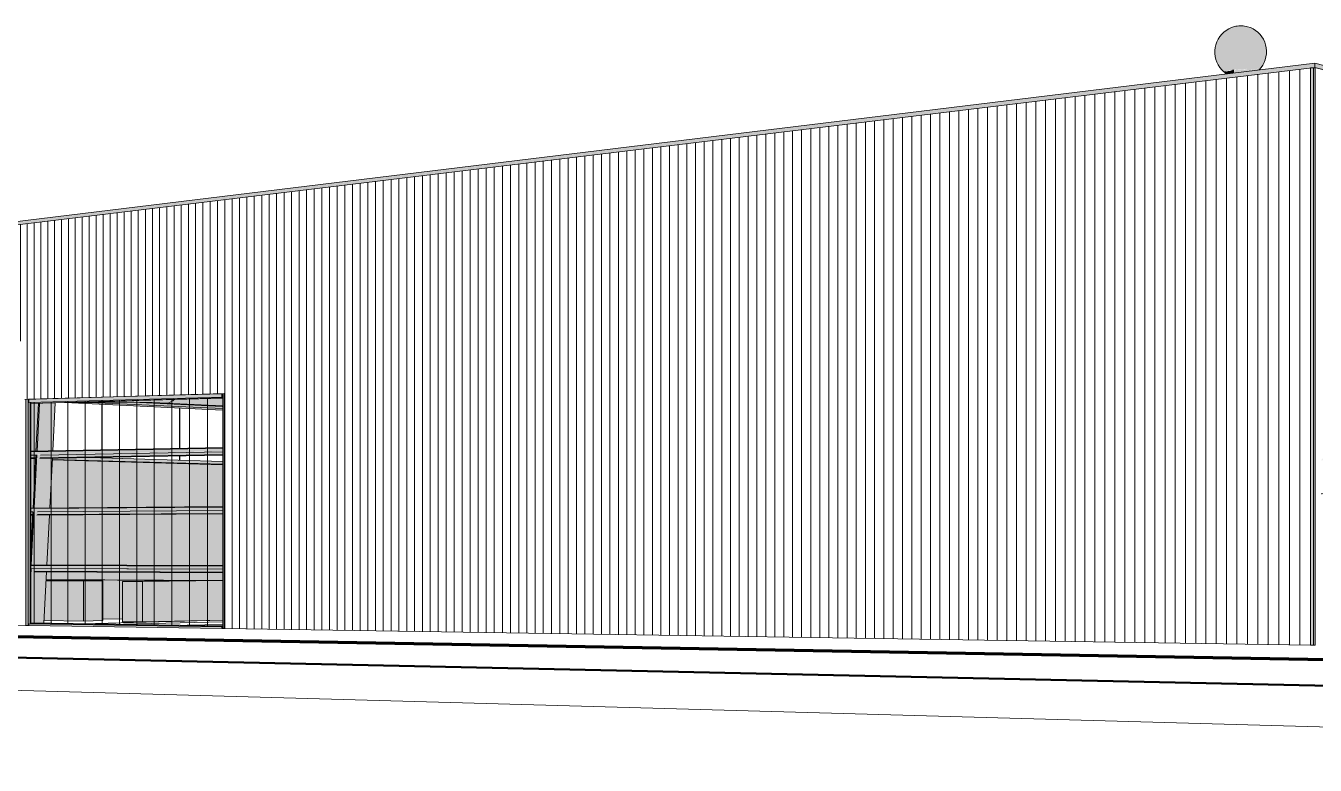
# Model space of a CAD drawing. Header units: inches. Extents: x 31213 to 31218, y -65 to 66.
# Drawn here: x 31217.1715 to 31217.5976, y 65.9282 to 66.1725 of the extents above; entities that cross this region are included whole.
import ezdxf

# ---------------------------------------------------------------- set-up
doc = ezdxf.new("R2010")
doc.units = ezdxf.units.IN
doc.header["$MEASUREMENT"] = 0
for name, pattern in [('Center 1_4_', [0.53125, 0.25, -0.09375, 0.09375, -0.09375]), ('Dash 1_16_', [0.125, 0.0625, -0.0625]), ('Hidden', [0.28125, 0.1875, -0.09375])]:
    doc.linetypes.add(name, pattern=pattern)
for name, color, linetype, lineweight in [('A-FLOR-CLRS', 90, 'Dash 1_16_', 9), ('A-FLOR-OTLN', 90, 'Continuous', 9), ('A-GENM', 13, 'Continuous', 9), ('A-GLAZ-CURT', 52, 'Continuous', 9), ('A-GLAZ-CWMG', 51, 'Continuous', 9), ('A-PROP-SBCK', 71, 'Hidden', 50), ('A-ROOF', 132, 'Continuous', 13), ('A-WALL', 113, 'Continuous', 13), ('A-WALL-PATT', 111, 'Continuous', 13), ('I-WALL', 2, 'Continuous', 13), ('L-SITE-WALL', 31, 'Continuous', 13), ('M-HVAC-DUCT', 70, 'Continuous', 9), ('PROP', 3, 'Center 1_4_', 9), ('Q-CASE', 31, 'Continuous', 9), ('S-BEAM', 12, 'Continuous', 9), ('S-COLS', 52, 'Continuous', 9)]:
    doc.layers.add(name, color=color, linetype=linetype, lineweight=lineweight)

# ---------------------------------------------------------------- blocks, each defined once
blk = doc.blocks.new('FP_83-Looking South West')
at = {"layer": 'A-WALL-PATT', "lineweight": 9}
for p, q in [((-31660.64379, 66.04739), (-31660.64379, 66.03235)), ((-31660.64373, 66.04739), (-31660.64373, 66.03235)), ((-31660.61808, 66.03284), (-31660.61808, 66.04619)), ((-31660.61801, 66.04619), (-31660.61801, 66.03284)), ((-31660.61808, 66.02896), (-31660.61808, 66.03036)), ((-31660.61801, 66.03036), (-31660.61801, 66.02896)), ((-31660.64379, 66.0299), (-31660.64379, 66.02971)), ((-31660.64373, 66.0299), (-31660.64373, 66.02971)), ((-31660.2251, 66.02395), (-31660.2251, 66.02785)), ((-31660.22507, 66.02785), (-31660.22507, 66.02394)), ((-31660.21612, 66.02743), (-31660.21612, 66.0172)), ((-31660.2161, 66.02743), (-31660.2161, 66.0172)), ((-31660.2251, 66.02113), (-31660.2251, 66.02218)), ((-31660.22507, 66.02218), (-31660.22507, 66.02113)), ((-31660.24034, 66.01791), (-31660.24068, 66.01792)), ((-31660.24047, 66.01786), (-31660.24068, 66.01786)), ((-31660.23606, 66.01778), (-31660.23947, 66.01788)), ((-31660.23909, 66.01782), (-31660.23947, 66.01783)), ((-31660.23909, 66.01782), (-31660.23909, 66.01592)), ((-31660.23606, 66.01773), (-31660.23907, 66.01781)), ((-31660.23907, 66.01592), (-31660.23907, 66.01781)), ((-31660.23576, 66.01777), (-31660.23594, 66.01778)), ((-31660.2358, 66.01772), (-31660.23593, 66.01772)), ((-31660.23534, 66.01776), (-31660.23575, 66.01777)), ((-31660.23536, 66.01771), (-31660.23574, 66.01772)), ((-31660.23523, 66.01776), (-31660.23533, 66.01776)), ((-31660.23522, 66.0177), (-31660.2353, 66.0177)), ((-31660.22507, 66.01741), (-31660.22741, 66.01747)), ((-31660.2251, 66.01746), (-31660.2274, 66.01753)), ((-31660.2251, 66.01746), (-31660.2251, 66.02008)), ((-31660.22507, 66.02008), (-31660.22507, 66.01746)), ((-31660.21612, 66.0172), (-31660.22507, 66.01746)), ((-31660.22058, 66.01728), (-31660.22507, 66.01741)), ((-31660.23909, 66.01512), (-31660.23909, 66.01491)), ((-31660.23909, 66.01337), (-31660.23909, 66.00696)), ((-31660.23907, 66.01491), (-31660.23907, 66.01512)), ((-31660.23907, 66.00696), (-31660.23907, 66.01336)), ((-31660.22058, 66.01728), (-31660.22058, 66.01585)), ((-31660.21173, 66.01702), (-31660.22055, 66.01727)), ((-31660.22055, 66.01585), (-31660.22055, 66.01727)), ((-31660.2082, 66.01697), (-31660.2161, 66.0172)), ((-31660.21173, 66.01702), (-31660.21173, 66.01561)), ((-31660.2082, 66.01691), (-31660.21171, 66.01702)), ((-31660.21171, 66.01561), (-31660.21171, 66.01702)), ((-31660.22058, 66.01296), (-31660.22058, 66.00675)), ((-31660.22055, 66.00675), (-31660.22055, 66.01296)), ((-31660.21173, 66.01277), (-31660.21173, 66.00664)), ((-31660.21171, 66.00664), (-31660.21171, 66.01277))]:
    blk.add_line(p, q, dxfattribs=at)
blk = doc.blocks.new('FP_85-Looking South West')
at = {"layer": 'A-WALL-PATT', "lineweight": 9}
for p, q in [((-31660.24778, 65.96789), (-31660.24778, 66.15815)), ((-31660.28224, 65.96841), (-31660.28224, 66.15397)), ((-31660.27884, 65.96836), (-31660.27884, 66.15438)), ((-31660.27544, 65.96831), (-31660.27544, 66.15479)), ((-31660.27202, 65.96826), (-31660.27202, 66.15521)), ((-31660.26859, 65.9682), (-31660.26859, 66.15562)), ((-31660.26515, 65.96815), (-31660.26515, 66.15604)), ((-31660.2617, 65.9681), (-31660.2617, 66.15646)), ((-31660.25824, 65.96805), (-31660.25824, 66.15688)), ((-31660.25477, 65.96799), (-31660.25477, 66.1573)), ((-31660.25128, 65.96794), (-31660.25128, 66.15772)), ((-31660.31886, 65.96897), (-31660.31886, 66.14953)), ((-31660.31558, 65.96892), (-31660.31558, 66.14992)), ((-31660.3123, 65.96887), (-31660.3123, 66.15032)), ((-31660.309, 65.96882), (-31660.309, 66.15072)), ((-31660.30569, 65.96877), (-31660.30569, 66.15112)), ((-31660.30237, 65.96872), (-31660.30237, 66.15152)), ((-31660.29905, 65.96867), (-31660.29905, 66.15193)), ((-31660.29571, 65.96862), (-31660.29571, 66.15233)), ((-31660.29236, 65.96857), (-31660.29236, 66.15274)), ((-31660.28899, 65.96851), (-31660.28899, 66.15315)), ((-31660.28562, 65.96846), (-31660.28562, 66.15356)), ((-31660.35421, 65.96951), (-31660.35421, 66.14524)), ((-31660.35105, 65.96946), (-31660.35105, 66.14562)), ((-31660.34787, 65.96941), (-31660.34787, 66.14601)), ((-31660.34469, 65.96936), (-31660.34469, 66.14639)), ((-31660.3415, 65.96931), (-31660.3415, 66.14678)), ((-31660.33829, 65.96926), (-31660.33829, 66.14717)), ((-31660.33508, 65.96922), (-31660.33508, 66.14756)), ((-31660.33186, 65.96917), (-31660.33186, 66.14795)), ((-31660.32862, 65.96912), (-31660.32862, 66.14834)), ((-31660.32538, 65.96907), (-31660.32538, 66.14873)), ((-31660.32212, 65.96902), (-31660.32212, 66.14913)), ((-31660.38835, 65.97003), (-31660.38835, 66.1411)), ((-31660.3853, 65.96998), (-31660.3853, 66.14147)), ((-31660.38223, 65.96993), (-31660.38223, 66.14184)), ((-31660.37916, 65.96989), (-31660.37916, 66.14221)), ((-31660.37607, 65.96984), (-31660.37607, 66.14259)), ((-31660.37298, 65.96979), (-31660.37298, 66.14296)), ((-31660.36988, 65.96975), (-31660.36988, 66.14334)), ((-31660.36676, 65.9697), (-31660.36676, 66.14371)), ((-31660.36364, 65.96965), (-31660.36364, 66.14409)), ((-31660.36051, 65.9696), (-31660.36051, 66.14447)), ((-31660.35736, 65.96956), (-31660.35736, 66.14485)), ((-31660.4243, 65.97057), (-31660.4243, 66.13674)), ((-31660.42136, 65.97053), (-31660.42136, 66.13709)), ((-31660.4184, 65.97048), (-31660.4184, 66.13745)), ((-31660.41544, 65.97044), (-31660.41544, 66.13781)), ((-31660.41247, 65.97039), (-31660.41247, 66.13817)), ((-31660.40948, 65.97035), (-31660.40948, 66.13853)), ((-31660.40649, 65.9703), (-31660.40649, 66.1389)), ((-31660.40349, 65.97026), (-31660.40349, 66.13926)), ((-31660.40048, 65.97021), (-31660.40048, 66.13962)), ((-31660.39747, 65.97017), (-31660.39747, 66.13999)), ((-31660.39444, 65.97012), (-31660.39444, 66.14036)), ((-31660.3914, 65.97007), (-31660.3914, 66.14073)), ((-31660.45896, 65.9711), (-31660.45896, 66.13253)), ((-31660.45612, 65.97106), (-31660.45612, 66.13288)), ((-31660.45327, 65.97102), (-31660.45327, 66.13322)), ((-31660.45041, 65.97097), (-31660.45041, 66.13357)), ((-31660.44754, 65.97093), (-31660.44754, 66.13392)), ((-31660.44467, 65.97088), (-31660.44467, 66.13427)), ((-31660.44179, 65.97084), (-31660.44179, 66.13462)), ((-31660.43889, 65.9708), (-31660.43889, 66.13497)), ((-31660.43599, 65.97075), (-31660.43599, 66.13532)), ((-31660.43308, 65.97071), (-31660.43308, 66.13567)), ((-31660.43016, 65.97066), (-31660.43016, 66.13602)), ((-31660.42724, 65.97062), (-31660.42724, 66.13638)), ((-31660.49239, 65.97161), (-31660.49239, 66.12848)), ((-31660.48965, 65.97157), (-31660.48965, 66.12881)), ((-31660.4869, 65.97153), (-31660.4869, 66.12914)), ((-31660.48414, 65.97149), (-31660.48414, 66.12948)), ((-31660.48138, 65.97144), (-31660.48138, 66.12981)), ((-31660.4786, 65.9714), (-31660.4786, 66.13015)), ((-31660.47582, 65.97136), (-31660.47582, 66.13049)), ((-31660.47303, 65.97132), (-31660.47303, 66.13082)), ((-31660.47023, 65.97127), (-31660.47023, 66.13116)), ((-31660.46743, 65.97123), (-31660.46743, 66.1315)), ((-31660.46461, 65.97119), (-31660.46461, 66.13185)), ((-31660.46179, 65.97115), (-31660.46179, 66.13219)), ((-31660.52994, 65.97218), (-31660.52994, 66.12392)), ((-31660.52731, 65.97214), (-31660.52731, 66.12424)), ((-31660.52467, 65.9721), (-31660.52467, 66.12456)), ((-31660.52202, 65.97206), (-31660.52202, 66.12488)), ((-31660.51937, 65.97202), (-31660.51937, 66.1252)), ((-31660.51671, 65.97198), (-31660.51671, 66.12553)), ((-31660.51404, 65.97194), (-31660.51404, 66.12585)), ((-31660.51136, 65.9719), (-31660.51136, 66.12618)), ((-31660.50867, 65.97186), (-31660.50867, 66.1265)), ((-31660.50598, 65.97182), (-31660.50598, 66.12683)), ((-31660.50328, 65.97178), (-31660.50328, 66.12716)), ((-31660.50057, 65.97174), (-31660.50057, 66.12749)), ((-31660.49785, 65.97169), (-31660.49785, 66.12781)), ((-31660.49513, 65.97165), (-31660.49513, 66.12815)), ((-31660.56348, 65.97269), (-31660.56348, 66.11985)), ((-31660.56094, 65.97265), (-31660.56094, 66.12016)), ((-31660.5584, 65.97262), (-31660.5584, 66.12047)), ((-31660.55585, 65.97258), (-31660.55585, 66.12078)), ((-31660.55329, 65.97254), (-31660.55329, 66.12109)), ((-31660.55073, 65.9725), (-31660.55073, 66.1214)), ((-31660.54815, 65.97246), (-31660.54815, 66.12171)), ((-31660.54557, 65.97242), (-31660.54557, 66.12203)), ((-31660.54299, 65.97238), (-31660.54299, 66.12234)), ((-31660.54039, 65.97234), (-31660.54039, 66.12265)), ((-31660.53779, 65.9723), (-31660.53779, 66.12297)), ((-31660.53518, 65.97226), (-31660.53518, 66.12329)), ((-31660.53257, 65.97222), (-31660.53257, 66.1236)), ((-31660.59824, 65.97322), (-31660.59824, 66.11564)), ((-31660.59581, 65.97319), (-31660.59581, 66.11593)), ((-31660.59336, 65.97315), (-31660.59336, 66.11623)), ((-31660.59091, 65.97311), (-31660.59091, 66.11653)), ((-31660.58845, 65.97307), (-31660.58845, 66.11683)), ((-31660.58598, 65.97304), (-31660.58598, 66.11712)), ((-31660.58351, 65.973), (-31660.58351, 66.11742)), ((-31660.58103, 65.97296), (-31660.58103, 66.11773)), ((-31660.57855, 65.97292), (-31660.57855, 66.11803)), ((-31660.57605, 65.97288), (-31660.57605, 66.11833)), ((-31660.57355, 65.97285), (-31660.57355, 66.11863)), ((-31660.57104, 65.97281), (-31660.57104, 66.11894)), ((-31660.56853, 65.97277), (-31660.56853, 66.11924)), ((-31660.56601, 65.97273), (-31660.56601, 66.11955)), ((-31660.63403, 66.05008), (-31660.63403, 66.1113)), ((-31660.63169, 66.05015), (-31660.63169, 66.11158)), ((-31660.62934, 66.05022), (-31660.62934, 66.11187)), ((-31660.62699, 66.05028), (-31660.62699, 66.11215)), ((-31660.62463, 66.05035), (-31660.62463, 66.11244)), ((-31660.62226, 66.05042), (-31660.62226, 66.11272)), ((-31660.61989, 66.05049), (-31660.61989, 66.11301)), ((-31660.61751, 66.05056), (-31660.61751, 66.1133)), ((-31660.61513, 66.05063), (-31660.61513, 66.11359)), ((-31660.61274, 66.0507), (-31660.61274, 66.11388)), ((-31660.61034, 66.05077), (-31660.61034, 66.11417)), ((-31660.60793, 66.05084), (-31660.60793, 66.11446)), ((-31660.60552, 66.05091), (-31660.60552, 66.11476)), ((-31660.6031, 65.9733), (-31660.6031, 66.11505)), ((-31660.60068, 65.97326), (-31660.60068, 66.11534)), ((-31660.66839, 66.04908), (-31660.66839, 66.10713)), ((-31660.66614, 66.04915), (-31660.66614, 66.1074)), ((-31660.66389, 66.04921), (-31660.66389, 66.10768)), ((-31660.66163, 66.04928), (-31660.66163, 66.10795)), ((-31660.65936, 66.04934), (-31660.65936, 66.10822)), ((-31660.65709, 66.04941), (-31660.65709, 66.1085)), ((-31660.65481, 66.04948), (-31660.65481, 66.10878)), ((-31660.65253, 66.04954), (-31660.65253, 66.10905)), ((-31660.65024, 66.04961), (-31660.65024, 66.10933)), ((-31660.64794, 66.04968), (-31660.64794, 66.10961)), ((-31660.64564, 66.04974), (-31660.64564, 66.10989)), ((-31660.64333, 66.04981), (-31660.64333, 66.11017)), ((-31660.64101, 66.04988), (-31660.64101, 66.11045)), ((-31660.63869, 66.04994), (-31660.63869, 66.11073)), ((-31660.63636, 66.05001), (-31660.63636, 66.11101)), ((-31660.67732, 66.06877), (-31660.67732, 66.10605)), ((-31660.67509, 66.06862), (-31660.67509, 66.10632)), ((-31660.67286, 66.06847), (-31660.67286, 66.10659)), ((-31660.67063, 66.06833), (-31660.67063, 66.10686))]:
    blk.add_line(p, q, dxfattribs=at)
blk = doc.blocks.new('FP_107-Looking South West')
at = {"layer": 'A-WALL-PATT', "lineweight": 9}
for p, q in [((-31660.66607, 65.97484), (-31660.66607, 66.04802)), ((-31660.66052, 65.97475), (-31660.66052, 66.04818)), ((-31660.65493, 65.97467), (-31660.65493, 66.04834)), ((-31660.6493, 65.97459), (-31660.6493, 66.0485)), ((-31660.64363, 65.9745), (-31660.64363, 66.04866)), ((-31660.63793, 65.97442), (-31660.63793, 66.04882)), ((-31660.63219, 65.97433), (-31660.63219, 66.04898)), ((-31660.62641, 65.97425), (-31660.62641, 66.04915)), ((-31660.62059, 65.97416), (-31660.62059, 66.04931)), ((-31660.61474, 65.97407), (-31660.61474, 66.04948)), ((-31660.60884, 65.97398), (-31660.60884, 66.04964))]:
    blk.add_line(p, q, dxfattribs=at)

msp = doc.modelspace()

# ---------------------------------------------------------------- hatches: boundary and pattern name
at = {"layer": 'A-GENM'}
h = msp.add_hatch(color=256, dxfattribs=at)
h.paths.add_polyline_path([(31217.56787, 66.15696), (31217.5679, 66.15714), (31217.56819, 66.15733), (31217.56821, 66.15744), (31217.56905, 66.15751), (31217.56905, 66.15761), (31217.56942, 66.15778), (31217.56961, 66.15757), (31217.57001, 66.15778), (31217.57009, 66.15776), (31217.57105, 66.15795), (31217.571, 66.15767), (31217.57123, 66.1578), (31217.57123, 66.1581), (31217.57157, 66.15797), (31217.57162, 66.15802), (31217.57241, 66.15806), (31217.57238, 66.15815), (31217.57324, 66.15807), (31217.57349, 66.15794), (31217.57358, 66.15807), (31217.57493, 66.15827), (31217.57491, 66.158), (31217.57504, 66.15813), (31217.57561, 66.15812), (31217.57561, 66.15794), (31217.57579, 66.15812), (31217.576, 66.15812), (31217.57691, 66.15819), (31217.57675, 66.15809), (31217.57676, 66.15805), (31217.57698, 66.15802), (31217.57736, 66.15801), (31217.5773, 66.15797), (31217.5776, 66.15794), (31217.57759, 66.15798), (31217.5778, 66.15791), (31217.5778, 66.1578), (31217.57793, 66.15781), (31217.57865, 66.15863), (31217.57932, 66.15964), (31217.5799, 66.16086), (31217.58031, 66.16215), (31217.58054, 66.16348), (31217.58059, 66.16483), (31217.58044, 66.16615), (31217.58012, 66.16741), (31217.57961, 66.16859), (31217.57894, 66.16965), (31217.57813, 66.17056), (31217.57719, 66.17131), (31217.57614, 66.17188), (31217.57502, 66.17225), (31217.57389, 66.17243), (31217.57342, 66.17247), (31217.57251, 66.17246), (31217.57182, 66.17238), (31217.57104, 66.17223), (31217.57019, 66.17199), (31217.56949, 66.17168), (31217.56846, 66.17114), (31217.5675, 66.17043), (31217.5667, 66.16964), (31217.56606, 66.16885), (31217.56573, 66.16836), (31217.56527, 66.16742), (31217.56504, 66.16693), (31217.5648, 66.16627), (31217.5645, 66.16479), (31217.56444, 66.16349), (31217.56458, 66.16244), (31217.5648, 66.16135), (31217.56524, 66.16021), (31217.56588, 66.15905), (31217.56686, 66.15784), (31217.56782, 66.157)], flags=0)
h.paths.add_polyline_path([(31217.56878, 66.15752), (31217.56868, 66.15757), (31217.56874, 66.15761), (31217.56878, 66.15755)], flags=0)
h = msp.add_hatch(color=256, dxfattribs=at)
h.paths.add_polyline_path([(31217.57614, 66.17188), (31217.57548, 66.17211), (31217.57561, 66.17206)], flags=0)
h.paths.add_polyline_path([(31217.57816, 66.15784), (31217.57908, 66.15795), (31217.57998, 66.15907), (31217.58014, 66.15927), (31217.58098, 66.16096), (31217.58131, 66.16209), (31217.58145, 66.16303), (31217.58151, 66.16428), (31217.58136, 66.16555), (31217.58105, 66.16674), (31217.58061, 66.16777), (31217.57993, 66.16893), (31217.57928, 66.16974), (31217.57819, 66.17074), (31217.57697, 66.17151), (31217.57614, 66.17188), (31217.57719, 66.17131), (31217.57813, 66.17056), (31217.57894, 66.16965), (31217.57961, 66.16859), (31217.58012, 66.16741), (31217.58044, 66.16615), (31217.58058, 66.16462), (31217.58054, 66.16348), (31217.58031, 66.16215), (31217.5799, 66.16086), (31217.57932, 66.15964), (31217.57858, 66.15853), (31217.57804, 66.15793)], flags=0)
for points in [[(31217.57075, 66.15693), (31217.57763, 66.15778), (31217.5776, 66.15793), (31217.57749, 66.15793), (31217.5775, 66.1578), (31217.57709, 66.15798), (31217.57676, 66.15805), (31217.57627, 66.15811), (31217.57596, 66.15812), (31217.57538, 66.15807), (31217.57538, 66.15812), (31217.575, 66.15809), (31217.57491, 66.158), (31217.57491, 66.15811), (31217.57425, 66.15813), (31217.57425, 66.15794), (31217.57224, 66.15794), (31217.57224, 66.15804), (31217.57172, 66.15797), (31217.57146, 66.15792), (31217.5709, 66.15762), (31217.57076, 66.15762)], [(31217.56784, 66.15658), (31217.57075, 66.15693), (31217.57077, 66.15797), (31217.57019, 66.15797), (31217.57019, 66.15775), (31217.57001, 66.15778), (31217.56961, 66.15757), (31217.56846, 66.15746), (31217.56808, 66.15725), (31217.56803, 66.15723), (31217.56801, 66.15724), (31217.56799, 66.15724), (31217.56798, 66.1572), (31217.5679, 66.15713), (31217.56788, 66.15708), (31217.56785, 66.15669)]]:
    msp.add_hatch(color=256, dxfattribs=at).paths.add_polyline_path(points, flags=0)
at = {"layer": 'A-GLAZ-CWMG'}
for points in [[(31217.597, 65.96782), (31217.597, 66.15861), (31217.59606, 66.15854), (31217.59606, 65.96783)], [(31217.597, 65.96782), (31217.5976, 65.96785), (31217.5976, 66.15845), (31217.597, 66.15861), (31217.597, 65.97748)], [(31217.17226, 65.9743), (31217.17226, 66.04907), (31217.17147, 66.04904), (31217.17147, 65.97431)], [(31217.1723, 65.97433), (31217.1723, 66.04904), (31217.17226, 66.04904), (31217.17226, 65.97433)], [(31217.17248, 65.97433), (31217.17248, 65.97486), (31217.17306, 65.97486), (31217.17306, 66.04798), (31217.17248, 66.04797), (31217.17248, 66.04903), (31217.1723, 66.04902), (31217.1723, 65.97433)], [(31217.17248, 66.04797), (31217.2363, 66.0498), (31217.2363, 66.05093), (31217.17248, 66.04907), (31217.17248, 66.04879)], [(31217.173, 65.97486), (31217.173, 66.04798), (31217.17293, 66.04797), (31217.17293, 65.97486)], [(31217.173, 66.04764), (31217.23654, 66.04943), (31217.23654, 66.04953), (31217.173, 66.04773)], [(31217.17308, 66.04766), (31217.23654, 66.04945), (31217.23654, 66.05086), (31217.23632, 66.05085), (31217.2363, 66.04978), (31217.17308, 66.04797)], [(31217.23708, 65.97331), (31217.23708, 66.05095), (31217.23654, 66.05093), (31217.23654, 65.97332)], [(31217.2363, 65.97332), (31217.2363, 65.97391), (31217.17248, 65.97486), (31217.17248, 65.9743), (31217.21686, 65.97362)], [(31217.23654, 65.97415), (31217.23654, 65.97425), (31217.173, 65.97518), (31217.173, 65.97508), (31217.23634, 65.97415)], [(31217.23654, 65.97337), (31217.23654, 65.97423), (31217.17308, 65.97516), (31217.17308, 65.97486), (31217.23632, 65.97389), (31217.23634, 65.97337)], [(31217.23654, 65.97335), (31217.23654, 65.97336), (31217.23636, 65.97335)]]:
    msp.add_hatch(color=256, dxfattribs=at).paths.add_polyline_path(points, flags=0)
h = msp.add_hatch(color=256, dxfattribs=at)
h.paths.add_polyline_path([(31217.17308, 65.97486), (31217.17308, 65.97508), (31217.173, 65.97508), (31217.173, 65.97486)], flags=0)
h.paths.add_polyline_path([(31217.173, 65.97518), (31217.1731, 65.97518), (31217.17307, 65.99321), (31217.173, 65.99321), (31217.173, 65.97518)], flags=0)
h.paths.add_polyline_path([(31217.173, 65.99419), (31217.1731, 65.99419), (31217.17307, 66.01196), (31217.173, 66.01195), (31217.173, 65.99448)], flags=0)
h.paths.add_polyline_path([(31217.173, 66.01294), (31217.1731, 66.01294), (31217.17307, 66.03076), (31217.173, 66.03073), (31217.173, 66.01473)], flags=0)
h.paths.add_polyline_path([(31217.173, 66.03172), (31217.1731, 66.03172), (31217.17307, 66.04763), (31217.173, 66.04763), (31217.173, 66.03278)], flags=0)
h.paths.add_polyline_path([(31217.173, 66.04773), (31217.17308, 66.04774), (31217.17307, 66.04798), (31217.173, 66.04797)], flags=0)
h = msp.add_hatch(color=256, dxfattribs=at)
h.paths.add_polyline_path([(31217.2363, 66.04978), (31217.23632, 66.0498), (31217.2363, 66.0498)], flags=0)
h.paths.add_polyline_path([(31217.23654, 66.05089), (31217.23654, 66.0509), (31217.23636, 66.0509)], flags=0)
at = {"layer": 'A-ROOF'}
for points in [[(31217.14748, 66.10416), (31217.59749, 66.15874), (31217.59749, 66.16015), (31217.14748, 66.10527)], [(31217.92264, 66.07477), (31217.92264, 66.07543), (31217.59749, 66.16015), (31217.59749, 66.15874), (31217.92203, 66.07492)]]:
    msp.add_hatch(color=256, dxfattribs=at).paths.add_polyline_path(points, flags=0)
h = msp.add_hatch(color=256, dxfattribs=at)
h.paths.add_polyline_path([(31217.9221, 66.07473), (31217.92211, 66.07474), (31217.92214, 66.07477), (31217.92227, 66.07474), (31217.92264, 66.07477), (31217.59749, 66.15874), (31217.59606, 66.15857), (31217.59623, 66.15855), (31217.597, 66.15861), (31217.59761, 66.15845), (31217.59761, 66.1584), (31217.59777, 66.15841), (31217.9221, 66.07478), (31217.9221, 66.07474)], flags=0)
h.paths.add_polyline_path([(31217.15464, 66.10346), (31217.16192, 66.10434), (31217.16194, 66.10591), (31217.14748, 66.10416), (31217.15214, 66.1037)], flags=0)
at = {"layer": 'A-WALL', "transparency": 33554573}
msp.add_hatch(color=256, dxfattribs=at).paths.add_polyline_path([(31217.59692, 65.96785), (31217.59692, 66.15857), (31217.59623, 66.15852), (31217.59623, 65.96786)], flags=0)
at = {"layer": 'I-WALL'}
h = msp.add_hatch(color=256, dxfattribs=at)
h.paths.add_polyline_path([(31217.23549, 65.98919), (31217.23549, 65.99176), (31217.17821, 65.99203), (31217.17808, 65.98955), (31217.23426, 65.9892)], flags=0)
h.paths.add_polyline_path([(31217.23549, 65.99414), (31217.23549, 66.01117), (31217.17917, 66.01081), (31217.17833, 65.99433), (31217.23426, 65.99414)], flags=0)
h.paths.add_polyline_path([(31217.17929, 66.01318), (31217.23549, 66.01362), (31217.23549, 66.02748), (31217.1801, 66.02904), (31217.17937, 66.0147)], flags=0)
at = {"layer": 'L-SITE-WALL'}
h = msp.add_hatch(color=256, dxfattribs=at)
h.paths.add_polyline_path([(31217.23643, 65.98919), (31217.23643, 65.99175), (31217.23549, 65.99176), (31217.23549, 65.98919)], flags=0)
h.paths.add_polyline_path([(31217.23643, 65.99414), (31217.23643, 66.01118), (31217.23549, 66.01117), (31217.23549, 65.99414)], flags=0)
h.paths.add_polyline_path([(31217.23549, 66.01362), (31217.23643, 66.01362), (31217.23643, 66.02745), (31217.23549, 66.02748), (31217.23549, 66.0147)], flags=0)
at = {"layer": 'M-HVAC-DUCT'}
for points in [[(31217.18984, 66.04794), (31217.19322, 66.04804), (31217.19243, 66.04819), (31217.18911, 66.04806), (31217.18967, 66.04797)], [(31217.218, 66.0478), (31217.21873, 66.04791), (31217.21943, 66.04818), (31217.2201, 66.04862), (31217.22047, 66.04898), (31217.1925, 66.04816), (31217.19322, 66.04804), (31217.19768, 66.04812), (31217.20293, 66.04813), (31217.20844, 66.04808), (31217.21363, 66.04797), (31217.2168, 66.04786)], [(31217.23645, 66.04692), (31217.23646, 66.04944), (31217.22047, 66.04898), (31217.2201, 66.04862), (31217.21943, 66.04818), (31217.21873, 66.04791), (31217.218, 66.0478), (31217.23429, 66.04702)]]:
    msp.add_hatch(color=256, dxfattribs=at).paths.add_polyline_path(points, flags=0)
at = {"layer": 'Q-CASE'}
for points in [[(31217.19054, 65.97579), (31217.19054, 65.98899), (31217.17811, 65.98907), (31217.17744, 65.97597), (31217.18175, 65.97591)], [(31217.20343, 65.97643), (31217.20343, 65.98891), (31217.2254, 65.98915), (31217.17809, 65.98945), (31217.17808, 65.98918), (31217.19691, 65.98906), (31217.19691, 65.97652)], [(31217.19054, 65.97579), (31217.19694, 65.97594), (31217.19694, 65.98906), (31217.19054, 65.98899), (31217.19054, 65.97745)], [(31217.21, 65.97551), (31217.21, 65.98887), (31217.20346, 65.98891), (31217.20346, 65.9756)], [(31217.21, 65.97551), (31217.23643, 65.97615), (31217.23643, 65.98916), (31217.21, 65.98887), (31217.21, 65.97745)]]:
    msp.add_hatch(color=256, dxfattribs=at).paths.add_polyline_path(points, flags=0)
at = {"layer": 'S-BEAM'}
h = msp.add_hatch(color=256, dxfattribs=at)
h.paths.add_polyline_path([(31217.63298, 66.02702), (31217.63298, 66.02725), (31217.61994, 66.02787), (31217.61994, 66.02763), (31217.63278, 66.02703)], flags=0)
h.paths.add_polyline_path([(31217.23643, 66.04553), (31217.23643, 66.04592), (31217.19179, 66.048), (31217.18963, 66.04794), (31217.1886, 66.04808), (31217.18436, 66.04796), (31217.23566, 66.04556)], flags=0)
h = msp.add_hatch(color=256, dxfattribs=at)
h.paths.add_polyline_path([(31217.63224, 66.02729), (31217.63224, 66.02731), (31217.62947, 66.02742)], flags=0)
h.paths.add_polyline_path([(31217.23643, 66.04592), (31217.23643, 66.04598), (31217.19248, 66.04802), (31217.19202, 66.04801), (31217.23426, 66.04602)], flags=0)
h = msp.add_hatch(color=256, dxfattribs=at)
h.paths.add_polyline_path([(31217.63199, 66.02734), (31217.63199, 66.02776), (31217.61994, 66.02834), (31217.61994, 66.02791), (31217.62949, 66.02746)], flags=0)
h.paths.add_polyline_path([(31217.60128, 66.02881), (31217.60497, 66.02889), (31217.60497, 66.02905), (31217.60137, 66.02923), (31217.6013, 66.02889)], flags=0)
h.paths.add_polyline_path([(31217.59971, 66.02891), (31217.59998, 66.02891), (31217.59997, 66.02929), (31217.59983, 66.0293), (31217.59971, 66.02891)], flags=0)
h.paths.add_polyline_path([(31217.23642, 66.04598), (31217.23642, 66.04669), (31217.20658, 66.04811), (31217.20111, 66.04814), (31217.19607, 66.0481), (31217.19314, 66.04802), (31217.23426, 66.04608)], flags=0)
h = msp.add_hatch(color=256, dxfattribs=at)
h.paths.add_polyline_path([(31217.63199, 66.02776), (31217.63199, 66.02786), (31217.61994, 66.02844), (31217.61994, 66.02834), (31217.63044, 66.02784)], flags=0)
h.paths.add_polyline_path([(31217.60497, 66.02905), (31217.60497, 66.02916), (31217.6014, 66.02933), (31217.60137, 66.02923), (31217.60428, 66.02909)], flags=0)
h.paths.add_polyline_path([(31217.59998, 66.02929), (31217.59998, 66.0294), (31217.59986, 66.02941), (31217.59983, 66.0293), (31217.59989, 66.0293)], flags=0)
h.paths.add_polyline_path([(31217.23642, 66.04669), (31217.23642, 66.04686), (31217.21194, 66.04802), (31217.207, 66.0481), (31217.23426, 66.04679)], flags=0)
h = msp.add_hatch(color=256, dxfattribs=at)
h.paths.add_polyline_path([(31217.63199, 66.02786), (31217.63199, 66.02788), (31217.63054, 66.02793)], flags=0)
h.paths.add_polyline_path([(31217.60497, 66.02916), (31217.60497, 66.02918), (31217.60428, 66.02919)], flags=0)
h.paths.add_polyline_path([(31217.59998, 66.0294), (31217.59998, 66.02942), (31217.59989, 66.02941)], flags=0)
h.paths.add_polyline_path([(31217.23642, 66.04686), (31217.23642, 66.04689), (31217.23426, 66.04697)], flags=0)
for points in [[(31217.1723, 66.03078), (31217.23654, 66.03195), (31217.23654, 66.03291), (31217.1723, 66.0317)], [(31217.17307, 66.03072), (31217.23654, 66.03189), (31217.23654, 66.03195), (31217.17307, 66.0308), (31217.17307, 66.03072)], [(31217.1731, 66.03172), (31217.23654, 66.03291), (31217.23654, 66.0331), (31217.1731, 66.0319)], [(31217.23643, 66.02745), (31217.23643, 66.02763), (31217.18022, 66.02922), (31217.18021, 66.02903), (31217.23426, 66.02751)], [(31217.23643, 66.02849), (31217.23643, 66.02854), (31217.19196, 66.02982), (31217.19122, 66.02981), (31217.23606, 66.0285)], [(31217.1723, 66.01201), (31217.23654, 66.01247), (31217.23654, 66.01343), (31217.1723, 66.01292)], [(31217.1731, 66.01294), (31217.23654, 66.01343), (31217.23654, 66.01362), (31217.1731, 66.01312)], [(31217.17307, 66.01194), (31217.23654, 66.01241), (31217.23654, 66.01247), (31217.17307, 66.01202), (31217.17307, 66.01195)], [(31217.23654, 65.99299), (31217.23654, 65.99394), (31217.1723, 65.99417), (31217.1723, 65.99324), (31217.23437, 65.993)], [(31217.23654, 65.99291), (31217.23654, 65.99299), (31217.17307, 65.99324), (31217.17307, 65.99317), (31217.23437, 65.99292)], [(31217.23654, 65.99394), (31217.23654, 65.99414), (31217.1731, 65.99435), (31217.1731, 65.99416), (31217.23437, 65.99395)], [(31217.23654, 65.99179), (31217.23654, 65.99197), (31217.17433, 65.99226), (31217.17417, 65.99208), (31217.23437, 65.9918)], [(31217.23654, 65.99176), (31217.23654, 65.99179), (31217.17417, 65.99208), (31217.17419, 65.99205), (31217.23437, 65.99177)], [(31217.23654, 65.99197), (31217.23654, 65.99291), (31217.17438, 65.99316), (31217.17433, 65.99226), (31217.23437, 65.99198)], [(31217.23654, 65.99291), (31217.23654, 65.99291), (31217.23437, 65.99292)]]:
    msp.add_hatch(color=256, dxfattribs=at).paths.add_polyline_path(points, flags=0)
h = msp.add_hatch(color=256, dxfattribs=at)
h.paths.add_polyline_path([(31217.17309, 66.02969), (31217.17472, 66.02972), (31217.17477, 66.03062), (31217.17309, 66.03057), (31217.17309, 66.0305)], flags=0)
h.paths.add_polyline_path([(31217.17624, 66.02974), (31217.23654, 66.0308), (31217.23654, 66.03173), (31217.17629, 66.03064), (31217.17628, 66.0305)], flags=0)
h = msp.add_hatch(color=256, dxfattribs=at)
h.paths.add_polyline_path([(31217.17309, 66.02952), (31217.17472, 66.02957), (31217.17472, 66.02972), (31217.17309, 66.02969), (31217.17309, 66.02957)], flags=0)
h.paths.add_polyline_path([(31217.17608, 66.02957), (31217.17744, 66.0296), (31217.23654, 66.03063), (31217.23654, 66.0308), (31217.17624, 66.02974)], flags=0)
h = msp.add_hatch(color=256, dxfattribs=at)
h.paths.add_polyline_path([(31217.17309, 66.02949), (31217.17471, 66.02951), (31217.17472, 66.02955), (31217.17309, 66.02952)], flags=0)
h.paths.add_polyline_path([(31217.1761, 66.02954), (31217.23654, 66.0306), (31217.23654, 66.03063), (31217.17608, 66.02957)], flags=0)
h = msp.add_hatch(color=256, dxfattribs=at)
h.paths.add_polyline_path([(31217.63298, 66.0164), (31217.63298, 66.01691), (31217.61293, 66.01749), (31217.6129, 66.01697), (31217.63278, 66.01641)], flags=0)
h.paths.add_polyline_path([(31217.23643, 66.02763), (31217.23643, 66.02849), (31217.19054, 66.0298), (31217.18024, 66.02961), (31217.18022, 66.02922), (31217.23426, 66.02769)], flags=0)
h = msp.add_hatch(color=256, dxfattribs=at)
h.paths.add_polyline_path([(31217.17309, 66.01098), (31217.17377, 66.01098), (31217.17382, 66.01188), (31217.17309, 66.01186), (31217.17309, 66.0115)], flags=0)
h.paths.add_polyline_path([(31217.17529, 66.01099), (31217.23654, 66.01139), (31217.23654, 66.01232), (31217.17533, 66.01186), (31217.17531, 66.0115)], flags=0)
h = msp.add_hatch(color=256, dxfattribs=at)
h.paths.add_polyline_path([(31217.17309, 66.0108), (31217.17376, 66.01081), (31217.17377, 66.01098), (31217.17309, 66.01098), (31217.17309, 66.01093)], flags=0)
h.paths.add_polyline_path([(31217.17512, 66.01082), (31217.23654, 66.01121), (31217.23654, 66.01139), (31217.17529, 66.01099), (31217.17523, 66.01093)], flags=0)
h = msp.add_hatch(color=256, dxfattribs=at)
h.paths.add_polyline_path([(31217.17309, 66.01077), (31217.17376, 66.01077), (31217.17376, 66.01081), (31217.17309, 66.0108)], flags=0)
h.paths.add_polyline_path([(31217.17514, 66.01078), (31217.23654, 66.01118), (31217.23654, 66.01121), (31217.17512, 66.01082)], flags=0)
at = {"layer": 'S-COLS'}
h = msp.add_hatch(color=256, dxfattribs=at)
h.paths.add_polyline_path([(31217.17747, 65.97512), (31217.17833, 65.99203), (31217.17432, 65.99205), (31217.17432, 65.99208), (31217.17419, 65.99211), (31217.17433, 65.99226), (31217.17438, 65.99316), (31217.17322, 65.99317), (31217.1731, 65.99021), (31217.17309, 65.97518), (31217.17477, 65.97516)], flags=0)
h.paths.add_polyline_path([(31217.17845, 65.99433), (31217.17929, 66.01081), (31217.17509, 66.01078), (31217.17529, 66.01099), (31217.17533, 66.01192), (31217.17417, 66.01189), (31217.17328, 65.99435), (31217.17444, 65.99435)], flags=0)
h.paths.add_polyline_path([(31217.17423, 66.01313), (31217.17941, 66.01317), (31217.18025, 66.02961), (31217.17623, 66.02954), (31217.17623, 66.02957), (31217.17608, 66.02957), (31217.17624, 66.02974), (31217.17629, 66.03067), (31217.17513, 66.03071), (31217.17425, 66.01342)], flags=0)
h.paths.add_polyline_path([(31217.17519, 66.03194), (31217.18038, 66.03204), (31217.18118, 66.04786), (31217.17599, 66.04771), (31217.17523, 66.03278)], flags=0)
h = msp.add_hatch(color=256, dxfattribs=at)
h.paths.add_polyline_path([(31217.17309, 65.99767), (31217.17376, 66.01077), (31217.17309, 66.01076), (31217.17309, 66.01073)], flags=0)
h.paths.add_polyline_path([(31217.17309, 66.01312), (31217.17388, 66.01313), (31217.17471, 66.02951), (31217.17309, 66.02949), (31217.17309, 66.01469)], flags=0)
h.paths.add_polyline_path([(31217.17309, 66.0319), (31217.17484, 66.03193), (31217.17564, 66.04771), (31217.17309, 66.04763), (31217.17309, 66.03278)], flags=0)
h = msp.add_hatch(color=256, dxfattribs=at)
h.paths.add_polyline_path([(31217.1731, 65.99077), (31217.17322, 65.99317), (31217.1731, 65.99317), (31217.1731, 65.99156)], flags=0)
h.paths.add_polyline_path([(31217.17328, 65.99435), (31217.17417, 66.01193), (31217.17382, 66.01192), (31217.1731, 65.99767), (31217.1731, 65.99435)], flags=0)
h.paths.add_polyline_path([(31217.17388, 66.01313), (31217.17423, 66.01313), (31217.17513, 66.03071), (31217.17478, 66.0307), (31217.17397, 66.01477)], flags=0)
h.paths.add_polyline_path([(31217.17484, 66.03193), (31217.17519, 66.03194), (31217.17599, 66.04771), (31217.17564, 66.0477), (31217.17488, 66.03278)], flags=0)

# ---------------------------------------------------------------- linework, layer by layer
at = {"layer": 'A-FLOR-CLRS', "linetype": 'Continuous'}
for p, q in [((31217.23643, 65.97606), (31217.19037, 65.97493)), ((31217.23645, 65.97555), (31217.20376, 65.97473))]:
    msp.add_line(p, q, dxfattribs=at)
at = {"layer": 'A-FLOR-OTLN'}
msp.add_line((31217.23648, 65.97472), (31217.22481, 65.97442), dxfattribs=at)
at = {"layer": 'A-GENM'}
for p, q in [((31217.56784, 66.15658), (31217.5679, 66.15744)), ((31217.57851, 66.15792), (31217.57851, 66.15788))]:
    msp.add_line(p, q, dxfattribs=at)
for points in [[(31217.56794, 66.15691, 0), (31217.56744, 66.15729, 0), (31217.56673, 66.15797, 0), (31217.5661, 66.15872, 0), (31217.56556, 66.15955, 0), (31217.56513, 66.16043, 0), (31217.56479, 66.16136, 0), (31217.56457, 66.16232, 0), (31217.56445, 66.1633, 0), (31217.56445, 66.16429, 0), (31217.56456, 66.16528, 0), (31217.56479, 66.16624, 0), (31217.56512, 66.16718, 0), (31217.56556, 66.16807, 0), (31217.56609, 66.16891, 0), (31217.56672, 66.16968, 0), (31217.56743, 66.17037, 0), (31217.56821, 66.17097, 0), (31217.56906, 66.17149, 0), (31217.56996, 66.1719, 0), (31217.57089, 66.1722, 0), (31217.57137, 66.17231, 0), (31217.57186, 66.1724, 0), (31217.57235, 66.17245, 0), (31217.57284, 66.17248, 0), (31217.57333, 66.17248, 0), (31217.57382, 66.17244, 0), (31217.57429, 66.17239, 0), (31217.57502, 66.17225, 0), (31217.57527, 66.17218, 0)], [(31217.57527, 66.17218, 0), (31217.5762, 66.17187, 0), (31217.57709, 66.17145, 0), (31217.57792, 66.17093, 0), (31217.57869, 66.17032, 0), (31217.57938, 66.16962, 0), (31217.57999, 66.16885, 0), (31217.5805, 66.16801, 0), (31217.58092, 66.16711, 0), (31217.58122, 66.16617, 0), (31217.58142, 66.1652, 0), (31217.58151, 66.16422, 0), (31217.58148, 66.16323, 0), (31217.58134, 66.16224, 0), (31217.58109, 66.16128, 0), (31217.58073, 66.16036, 0), (31217.58027, 66.15948, 0), (31217.57971, 66.15866, 0), (31217.57911, 66.15796, 0)]]:
    msp.add_polyline3d(points, dxfattribs=at)
at = {"layer": 'A-GLAZ-CWMG'}
for p, q in [((31217.59606, 66.15854), (31217.597, 66.15861)), ((31217.59606, 66.15854), (31217.59606, 65.96783)), ((31217.597, 66.15861), (31217.5976, 66.15845)), ((31217.597, 65.96782), (31217.597, 66.15861)), ((31217.5976, 65.96785), (31217.5976, 66.15845)), ((31217.17147, 66.04904), (31217.17226, 66.04907)), ((31217.17147, 66.04904), (31217.17147, 65.97431)), ((31217.17226, 66.04907), (31217.1723, 66.04906)), ((31217.17226, 66.04907), (31217.17226, 65.9743)), ((31217.1723, 66.04906), (31217.1723, 65.9743)), ((31217.1723, 66.04902), (31217.17248, 66.04903)), ((31217.2363, 66.05093), (31217.17248, 66.04907)), ((31217.2363, 66.04978), (31217.17248, 66.04797)), ((31217.17248, 66.04797), (31217.17248, 66.04907)), ((31217.17252, 66.04797), (31217.17248, 66.04797)), ((31217.17293, 66.04798), (31217.17293, 65.97486)), ((31217.23654, 66.04953), (31217.173, 66.04773)), ((31217.23654, 66.04943), (31217.173, 66.04764)), ((31217.173, 66.04798), (31217.173, 65.97486)), ((31217.173, 66.04764), (31217.173, 66.04773)), ((31217.1731, 66.04763), (31217.173, 66.04764)), ((31217.17308, 66.04774), (31217.17308, 66.04799)), ((31217.23654, 66.04942), (31217.1731, 66.04763)), ((31217.1731, 66.04764), (31217.1731, 65.97518)), ((31217.23654, 66.05091), (31217.2363, 66.05093)), ((31217.2363, 66.05093), (31217.2363, 66.04978)), ((31217.2363, 66.04978), (31217.23634, 66.04978)), ((31217.23634, 66.04978), (31217.2363, 66.04978)), ((31217.23632, 66.0498), (31217.23632, 66.0509)), ((31217.23632, 66.0509), (31217.23636, 66.0509)), ((31217.23654, 66.05086), (31217.23632, 66.05085)), ((31217.23634, 66.0498), (31217.23632, 66.0498)), ((31217.23634, 66.04978), (31217.23634, 66.0498)), ((31217.23636, 66.0509), (31217.23654, 66.05089)), ((31217.23654, 66.05093), (31217.23708, 66.05095)), ((31217.23654, 65.97332), (31217.23654, 66.05093)), ((31217.17248, 65.9743), (31217.17248, 65.97486)), ((31217.17248, 65.97486), (31217.17252, 65.97486)), ((31217.17248, 65.97486), (31217.2363, 65.97391)), ((31217.173, 65.97508), (31217.173, 65.97518)), ((31217.173, 65.97518), (31217.1731, 65.97518)), ((31217.173, 65.97518), (31217.23654, 65.97425)), ((31217.173, 65.97508), (31217.23654, 65.97415)), ((31217.17308, 65.97485), (31217.17308, 65.97508)), ((31217.17226, 65.9743), (31217.17147, 65.97431)), ((31217.1723, 65.9743), (31217.17226, 65.9743)), ((31217.17248, 65.97432), (31217.1723, 65.97432)), ((31217.17248, 65.9743), (31217.2363, 65.97332)), ((31217.23634, 65.97391), (31217.2363, 65.97391)), ((31217.2363, 65.97391), (31217.2363, 65.97332)), ((31217.2363, 65.97391), (31217.23634, 65.97391)), ((31217.2363, 65.97332), (31217.23654, 65.97333)), ((31217.23632, 65.97335), (31217.23632, 65.97389)), ((31217.23632, 65.97389), (31217.23634, 65.97389)), ((31217.23632, 65.97337), (31217.23654, 65.97337)), ((31217.23636, 65.97335), (31217.23632, 65.97335)), ((31217.23634, 65.97389), (31217.23634, 65.97391)), ((31217.23654, 65.97336), (31217.23636, 65.97335)), ((31217.23708, 65.97331), (31217.23654, 65.97332)), ((31217.597, 65.96782), (31217.59606, 65.96783)), ((31217.5976, 65.96785), (31217.597, 65.96782))]:
    msp.add_line(p, q, dxfattribs=at)
at = {"layer": 'A-PROP-SBCK', "linetype": 'Continuous'}
for p, q in [((31218.05536, 65.95495), (31216.93675, 65.97454)), ((31218.0554, 65.95539), (31217.08612, 65.9722)), ((31218.05448, 65.94463), (31216.93725, 65.96869))]:
    msp.add_line(p, q, dxfattribs=at)
at = {"layer": 'A-ROOF'}
for p, q in [((31217.14748, 66.10527), (31217.59749, 66.16015)), ((31217.59749, 66.15874), (31217.14748, 66.10416)), ((31217.59749, 66.16015), (31217.92264, 66.07543)), ((31217.59749, 66.16015), (31217.59749, 66.15874)), ((31217.92264, 66.07477), (31217.59749, 66.15874))]:
    msp.add_line(p, q, dxfattribs=at)
at = {"layer": 'A-WALL'}
for p, q in [((31217.1723, 66.049), (31217.17248, 66.04901)), ((31217.17248, 66.04904), (31217.17232, 66.04904)), ((31217.23632, 66.05086), (31217.23654, 66.05087)), ((31217.23654, 66.0509), (31217.23636, 66.0509)), ((31217.17248, 65.97434), (31217.1723, 65.97434)), ((31217.17232, 65.97432), (31217.17248, 65.97432)), ((31217.23654, 65.97337), (31217.23632, 65.97337)), ((31217.23636, 65.97335), (31217.23654, 65.97335))]:
    msp.add_line(p, q, dxfattribs=at)
at = {"layer": 'L-SITE-WALL'}
for p, q in [((31217.59606, 65.96783), (31217.59606, 66.15857)), ((31217.59616, 66.15855), (31217.59606, 66.15857)), ((31217.17114, 66.04906), (31217.23708, 66.05097)), ((31217.23643, 66.04553), (31217.18436, 66.04796)), ((31217.23708, 66.05097), (31217.23708, 65.9733)), ((31217.1925, 66.02983), (31217.23643, 66.02854)), ((31217.08072, 65.97207), (31217.17147, 65.97431)), ((31217.23708, 65.9733), (31217.59606, 65.96783))]:
    msp.add_line(p, q, dxfattribs=at)
at = {"layer": 'M-HVAC-DUCT'}
for p, q in [((31217.19345, 66.04804), (31217.18879, 66.04791)), ((31217.19322, 66.04804), (31217.19354, 66.04804)), ((31217.19354, 66.04804), (31217.19322, 66.04804)), ((31217.21767, 66.04781), (31217.218, 66.0478)), ((31217.218, 66.0478), (31217.21767, 66.04781)), ((31217.23645, 66.04691), (31217.21777, 66.04781))]:
    msp.add_line(p, q, dxfattribs=at)
for points in [[(31217.19243, 66.04818, 0), (31217.1925, 66.04816, 0), (31217.19322, 66.04804, 0)], [(31217.19322, 66.04804, 0), (31217.1925, 66.04816, 0), (31217.19243, 66.04818, 0)], [(31217.21777, 66.04781, 0), (31217.21572, 66.04789, 0), (31217.21321, 66.04797, 0), (31217.21031, 66.04804, 0), (31217.20712, 66.04809, 0), (31217.2038, 66.04812, 0), (31217.20056, 66.04813, 0), (31217.19755, 66.04811, 0), (31217.19533, 66.04808, 0), (31217.19345, 66.04804, 0)], [(31217.218, 66.0478, 0), (31217.21873, 66.04791, 0), (31217.21943, 66.04818, 0), (31217.2201, 66.04862, 0), (31217.22048, 66.04896, 0)], [(31217.22048, 66.04896, 0), (31217.2201, 66.04862, 0), (31217.21943, 66.04818, 0), (31217.21873, 66.04791, 0), (31217.218, 66.0478, 0)]]:
    msp.add_polyline3d(points, dxfattribs=at)
at = {"layer": 'PROP', "linetype": 'Continuous'}
msp.add_line((31218.05308, 65.92818), (31216.93804, 65.95934), dxfattribs=at)
at = {"layer": 'Q-CASE'}
for p, q in [((31217.23643, 65.98919), (31217.17808, 65.98955)), ((31217.17809, 65.98945), (31217.2254, 65.98915)), ((31217.19694, 65.98906), (31217.1781, 65.98918)), ((31217.17811, 65.98907), (31217.19054, 65.98899)), ((31217.19054, 65.98899), (31217.19694, 65.98906)), ((31217.19054, 65.97579), (31217.19054, 65.98899)), ((31217.19694, 65.97594), (31217.19694, 65.98906)), ((31217.2254, 65.98915), (31217.20346, 65.98891)), ((31217.20346, 65.98891), (31217.21, 65.98887)), ((31217.20346, 65.9756), (31217.20346, 65.98891)), ((31217.21, 65.98887), (31217.23643, 65.98916)), ((31217.21, 65.97551), (31217.21, 65.98887)), ((31217.19054, 65.97579), (31217.17744, 65.97597)), ((31217.19694, 65.97594), (31217.19054, 65.97579)), ((31217.20343, 65.97643), (31217.19691, 65.97652)), ((31217.21, 65.97551), (31217.20346, 65.9756)), ((31217.23643, 65.97615), (31217.21, 65.97551))]:
    msp.add_line(p, q, dxfattribs=at)
at = {"layer": 'S-BEAM'}
for p, q in [((31217.1929, 66.04803), (31217.23643, 66.04598)), ((31217.23642, 66.04669), (31217.20684, 66.04811)), ((31217.23642, 66.04686), (31217.21302, 66.04799)), ((31217.23642, 66.04689), (31217.21463, 66.04794)), ((31217.17309, 66.03059), (31217.17477, 66.03062)), ((31217.1731, 66.0319), (31217.23654, 66.0331)), ((31217.1731, 66.03172), (31217.23654, 66.03291)), ((31217.17608, 66.02957), (31217.23654, 66.03063)), ((31217.1761, 66.02954), (31217.23654, 66.03059)), ((31217.17624, 66.02974), (31217.23654, 66.0308)), ((31217.17629, 66.03064), (31217.23654, 66.03173)), ((31217.17309, 66.02969), (31217.17472, 66.02972)), ((31217.17309, 66.02952), (31217.17472, 66.02955)), ((31217.17309, 66.02949), (31217.17471, 66.02951)), ((31217.23643, 66.02745), (31217.18021, 66.02903)), ((31217.18022, 66.02922), (31217.23643, 66.02763)), ((31217.1731, 66.01312), (31217.23654, 66.01362)), ((31217.17311, 66.01294), (31217.23654, 66.01343)), ((31217.17309, 66.01187), (31217.17382, 66.01188)), ((31217.17309, 66.01098), (31217.17377, 66.01098)), ((31217.17309, 66.0108), (31217.17376, 66.01081)), ((31217.17309, 66.01077), (31217.17376, 66.01077)), ((31217.17512, 66.01082), (31217.23654, 66.01121)), ((31217.17514, 66.01078), (31217.23654, 66.01118)), ((31217.17529, 66.01099), (31217.23654, 66.01139)), ((31217.17533, 66.01189), (31217.23654, 66.01232)), ((31217.23654, 65.99291), (31217.17307, 65.99317)), ((31217.1731, 65.99435), (31217.23654, 65.99414)), ((31217.1731, 65.99416), (31217.23654, 65.99394)), ((31217.17417, 65.99208), (31217.23654, 65.99179)), ((31217.17419, 65.99205), (31217.23654, 65.99176)), ((31217.17433, 65.99226), (31217.23654, 65.99197)), ((31217.17438, 65.99316), (31217.23654, 65.99291))]:
    msp.add_line(p, q, dxfattribs=at)
at = {"layer": 'S-COLS'}
for p, q in [((31217.17564, 66.0477), (31217.17484, 66.03193)), ((31217.17519, 66.03194), (31217.17599, 66.04771)), ((31217.18038, 66.03204), (31217.18118, 66.04786)), ((31217.17478, 66.0307), (31217.17388, 66.01313)), ((31217.17423, 66.01313), (31217.17513, 66.03071)), ((31217.17941, 66.01317), (31217.18025, 66.02961)), ((31217.17382, 66.01193), (31217.1731, 65.99767)), ((31217.17328, 65.99435), (31217.17417, 66.01193)), ((31217.17845, 65.99433), (31217.17929, 66.01081)), ((31217.1731, 65.99077), (31217.17322, 65.99317)), ((31217.17747, 65.97512), (31217.17833, 65.99203))]:
    msp.add_line(p, q, dxfattribs=at)

# ---------------------------------------------------------------- block references
at = {"layer": 'A-GLAZ-CURT'}
msp.add_blockref('FP_107-Looking South West', (62877.84034, 0), dxfattribs=at)
at = {"layer": 'L-SITE-WALL', "lineweight": 9}
for name in ['FP_85-Looking South West', 'FP_83-Looking South West']:
    msp.add_blockref(name, (62877.84034, 0), dxfattribs=at)

doc.saveas('drawing.dxf')
